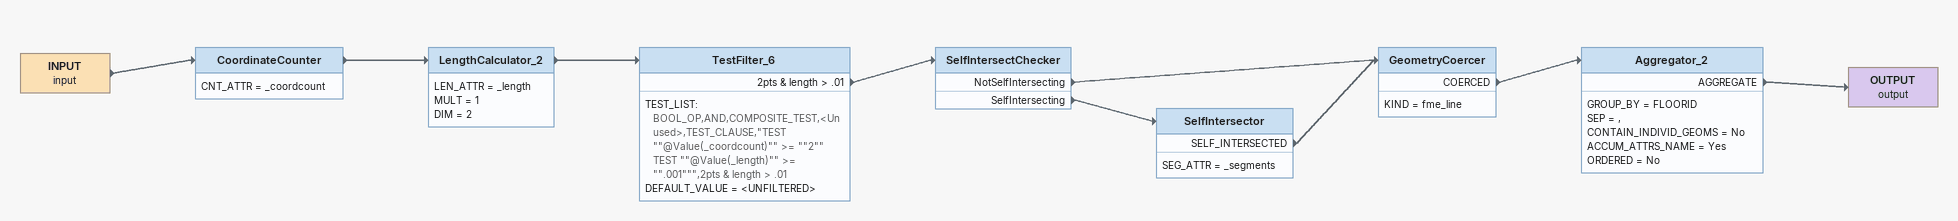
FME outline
INPUT (input)
    -> CoordinateCounter
CoordinateCounter
    CNT_ATTR = _coordcount
    -> LengthCalculator_2
LengthCalculator_2
    LEN_ATTR = _length
    MULT = 1
    DIM = 2
    -> TestFilter_6
TestFilter_6
    TEST_LIST:
      BOOL_OP,AND,COMPOSITE_TEST,<Unused>,TEST_CLAUSE,"TEST ""@Value(_coordcount)"" >= ""2""
      TEST ""@Value(_length)"" >= "".001""",2pts & length > .01
    DEFAULT_VALUE = <UNFILTERED>
    2pts & length > .01 -> SelfIntersectChecker
SelfIntersectChecker
    NotSelfIntersecting -> GeometryCoercer
    SelfIntersecting -> SelfIntersector
SelfIntersector
    SEG_ATTR = _segments
    SELF_INTERSECTED -> GeometryCoercer
GeometryCoercer
    KIND = fme_line
    COERCED -> Aggregator_2
Aggregator_2
    GROUP_BY = FLOORID
    SEP = ,
    CONTAIN_INDIVID_GEOMS = No
    ACCUM_ATTRS_NAME = Yes
    ORDERED = No
    AGGREGATE -> OUTPUT (output)
OUTPUT (output)
